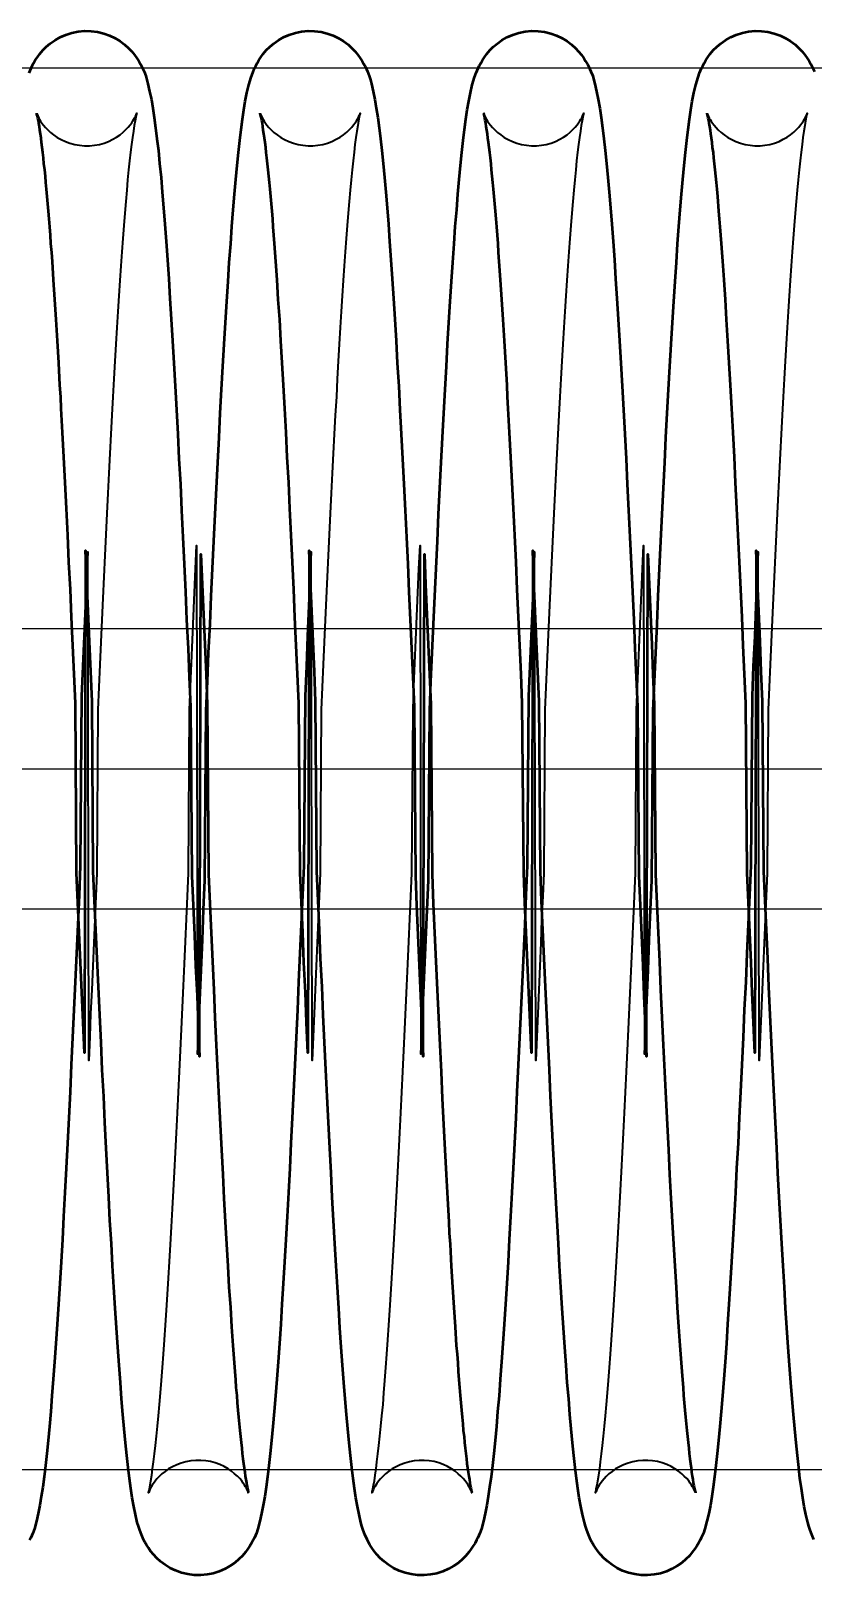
# Model space of a CAD drawing. Header units: millimetres. Extents: x 0 to 190005487, y 0 to 455456909.
# Drawn here: x 92463.5 to 92491.4, y 28280.8 to 28335.9 of the extents above; entities that cross this region are included whole.
import ezdxf

# ---------------------------------------------------------------- set-up
doc = ezdxf.new("R2010")
doc.units = ezdxf.units.MM
doc.header["$LTSCALE"] = 400
doc.header["$MEASUREMENT"] = 0
doc.linetypes.add('ACAD_ISO04W100', pattern=[30, 24, -3, 0, -3])
doc.linetypes.add('CEN', pattern=[35, 30, -2, 1, -2])
doc.layers.get('0').update_dxf_attribs({"linetype": 'CONTINUOUS'})
doc.layers.add('cen', color=1, linetype='ACAD_ISO04W100')
doc.layers.add('가려진 것(ISO)', color=7, linetype='CONTINUOUS', lineweight=35)
doc.layers.add('가시적인 것(ISO)', color=7, linetype='CONTINUOUS', lineweight=50)

# ---------------------------------------------------------------- blocks, each defined once
blk = doc.blocks.new('토션스프링 3')
at = {"layer": '가려진 것(ISO)', "flags": 128}
for points in [[(21462145.01, -50952857.63), (21462145.02, -50952857.65), (21462145.04, -50952857.7), (21462145.08, -50952857.81), (21462145.16, -50952857.97), (21462145.22, -50952858.07), (21462145.29, -50952858.19), (21462145.38, -50952858.33), (21462145.5, -50952858.48), (21462145.63, -50952858.65), (21462145.8, -50952858.82), (21462146, -50952859), (21462146.22, -50952859.18), (21462146.48, -50952859.35), (21462146.76, -50952859.51), (21462147.06, -50952859.65), (21462147.38, -50952859.77), (21462147.72, -50952859.86), (21462148.07, -50952859.92), (21462148.42, -50952859.95), (21462148.78, -50952859.95), (21462149.13, -50952859.92), (21462149.48, -50952859.85), (21462149.82, -50952859.76), (21462150.13, -50952859.64), (21462150.44, -50952859.49), (21462150.71, -50952859.33), (21462150.96, -50952859.16), (21462151.18, -50952858.98), (21462151.38, -50952858.8), (21462151.54, -50952858.62), (21462151.68, -50952858.46), (21462151.79, -50952858.31), (21462151.88, -50952858.17), (21462151.95, -50952858.06), (21462152, -50952857.95), (21462152.05, -50952857.87), (21462152.11, -50952857.74), (21462152.13, -50952857.67), (21462152.15, -50952857.63), (21462152.15, -50952857.63), (21462152.14, -50952857.67), (21462152.12, -50952857.73), (21462152.1, -50952857.81), (21462152.08, -50952857.91), (21462152.03, -50952858.17), (21462151.97, -50952858.51), (21462151.91, -50952858.9), (21462151.84, -50952859.35), (21462151.78, -50952859.86), (21462151.71, -50952860.41), (21462151.64, -50952861.02), (21462151.57, -50952861.68), (21462151.5, -50952862.38), (21462151.43, -50952863.13), (21462151.36, -50952863.92), (21462151.29, -50952864.76), (21462151.22, -50952865.64), (21462151.15, -50952866.56), (21462151.08, -50952867.52), (21462151.01, -50952868.53), (21462150.94, -50952869.57), (21462150.87, -50952870.65), (21462150.79, -50952871.77), (21462150.72, -50952872.92), (21462150.65, -50952874.11), (21462150.58, -50952875.33), (21462150.51, -50952876.58), (21462150.44, -50952877.86), (21462150.37, -50952879.18), (21462150.3, -50952880.53), (21462150.22, -50952881.9), (21462150.15, -50952883.31), (21462150.08, -50952884.74), (21462150.01, -50952886.2), (21462149.94, -50952887.68), (21462149.87, -50952889.18), (21462149.79, -50952890.7), (21462149.72, -50952892.23), (21462149.65, -50952893.79), (21462149.58, -50952895.37), (21462149.51, -50952896.96), (21462149.44, -50952898.58), (21462149.37, -50952900.21), (21462149.29, -50952911.85), (21462149.22, -50952913.5), (21462149.15, -50952915.16), (21462149.08, -50952916.83), (21462149.01, -50952918.5), (21462148.94, -50952920.18), (21462148.86, -50952921.86), (21462148.79, -50952923.54), (21462148.72, -50952925.23), (21462148.65, -50952888.93), (21462148.58, -50952890.62)], [(21462160.96, -50952857.63), (21462160.96, -50952857.65), (21462160.98, -50952857.7), (21462161.03, -50952857.81), (21462161.11, -50952857.97), (21462161.16, -50952858.07), (21462161.24, -50952858.19), (21462161.33, -50952858.33), (21462161.44, -50952858.48), (21462161.58, -50952858.65), (21462161.75, -50952858.82), (21462161.94, -50952859), (21462162.17, -50952859.18), (21462162.42, -50952859.35), (21462162.7, -50952859.51), (21462163.01, -50952859.65), (21462163.33, -50952859.77), (21462163.67, -50952859.86), (21462164.01, -50952859.92), (21462164.37, -50952859.95), (21462164.72, -50952859.95), (21462165.08, -50952859.92), (21462165.43, -50952859.85), (21462165.76, -50952859.76), (21462166.08, -50952859.64), (21462166.38, -50952859.49), (21462166.66, -50952859.33), (21462166.91, -50952859.16), (21462167.13, -50952858.98), (21462167.32, -50952858.8), (21462167.49, -50952858.62), (21462167.62, -50952858.46), (21462167.74, -50952858.31), (21462167.83, -50952858.17), (21462167.9, -50952858.06), (21462167.95, -50952857.95), (21462167.99, -50952857.87), (21462168.05, -50952857.74), (21462168.08, -50952857.67), (21462168.09, -50952857.63), (21462168.09, -50952857.63), (21462168.08, -50952857.67), (21462168.07, -50952857.73), (21462168.05, -50952857.81), (21462168.03, -50952857.91), (21462167.98, -50952858.17), (21462167.92, -50952858.51), (21462167.85, -50952858.9), (21462167.79, -50952859.35), (21462167.72, -50952859.86), (21462167.66, -50952860.41), (21462167.59, -50952861.02), (21462167.52, -50952861.68), (21462167.45, -50952862.38), (21462167.38, -50952863.13), (21462167.31, -50952863.92), (21462167.24, -50952864.76), (21462167.17, -50952865.64), (21462167.1, -50952866.56), (21462167.03, -50952867.52), (21462166.96, -50952868.53), (21462166.88, -50952869.57), (21462166.81, -50952870.65), (21462166.74, -50952871.77), (21462166.67, -50952872.92), (21462166.6, -50952874.11), (21462166.53, -50952875.33), (21462166.46, -50952876.58), (21462166.39, -50952877.86), (21462166.31, -50952879.18), (21462166.24, -50952880.53), (21462166.17, -50952881.9), (21462166.1, -50952883.31), (21462166.03, -50952884.74), (21462165.96, -50952886.2), (21462165.88, -50952887.68), (21462165.81, -50952889.18), (21462165.74, -50952890.7), (21462165.67, -50952892.23), (21462165.6, -50952893.79), (21462165.53, -50952895.37), (21462165.46, -50952896.96), (21462165.38, -50952898.58), (21462165.31, -50952900.21), (21462165.24, -50952911.85), (21462165.17, -50952913.5), (21462165.1, -50952915.16), (21462165.03, -50952916.83), (21462164.95, -50952918.5), (21462164.88, -50952920.18), (21462164.81, -50952921.86), (21462164.74, -50952923.54), (21462164.67, -50952925.23), (21462164.6, -50952888.93), (21462164.53, -50952890.62)], [(21462176.9, -50952857.63), (21462176.91, -50952857.65), (21462176.93, -50952857.7), (21462176.97, -50952857.81), (21462177.05, -50952857.97), (21462177.11, -50952858.07), (21462177.18, -50952858.19), (21462177.28, -50952858.33), (21462177.39, -50952858.48), (21462177.53, -50952858.65), (21462177.7, -50952858.82), (21462177.89, -50952859), (21462178.12, -50952859.18), (21462178.37, -50952859.35), (21462178.65, -50952859.51), (21462178.95, -50952859.65), (21462179.27, -50952859.77), (21462179.61, -50952859.86), (21462179.96, -50952859.92), (21462180.31, -50952859.95), (21462180.67, -50952859.95), (21462181.03, -50952859.92), (21462181.37, -50952859.85), (21462181.71, -50952859.76), (21462182.03, -50952859.64), (21462182.33, -50952859.49), (21462182.61, -50952859.33), (21462182.86, -50952859.16), (21462183.08, -50952858.98), (21462183.27, -50952858.8), (21462183.43, -50952858.62), (21462183.57, -50952858.46), (21462183.68, -50952858.31), (21462183.77, -50952858.17), (21462183.84, -50952858.06), (21462183.9, -50952857.95), (21462183.94, -50952857.87), (21462184, -50952857.74), (21462184.03, -50952857.67), (21462184.04, -50952857.63), (21462184.04, -50952857.63), (21462184.03, -50952857.67), (21462184.02, -50952857.73), (21462184, -50952857.81), (21462183.97, -50952857.91), (21462183.92, -50952858.17), (21462183.86, -50952858.51), (21462183.8, -50952858.9), (21462183.74, -50952859.35), (21462183.67, -50952859.86), (21462183.6, -50952860.41), (21462183.53, -50952861.02), (21462183.47, -50952861.68), (21462183.4, -50952862.38), (21462183.33, -50952863.13), (21462183.26, -50952863.92), (21462183.19, -50952864.76), (21462183.11, -50952865.64), (21462183.04, -50952866.56), (21462182.97, -50952867.52), (21462182.9, -50952868.53), (21462182.83, -50952869.57), (21462182.76, -50952870.65), (21462182.69, -50952871.77), (21462182.62, -50952872.92), (21462182.55, -50952874.11), (21462182.47, -50952875.33), (21462182.4, -50952876.58), (21462182.33, -50952877.86), (21462182.26, -50952879.18), (21462182.19, -50952880.53), (21462182.12, -50952881.9), (21462182.05, -50952883.31), (21462181.97, -50952884.74), (21462181.9, -50952886.2), (21462181.83, -50952887.68), (21462181.76, -50952889.18), (21462181.69, -50952890.7), (21462181.62, -50952892.23), (21462181.55, -50952893.79), (21462181.47, -50952895.37), (21462181.4, -50952896.96), (21462181.33, -50952898.58), (21462181.26, -50952900.21), (21462181.19, -50952911.85), (21462181.12, -50952913.5), (21462181.04, -50952915.16), (21462180.97, -50952916.83), (21462180.9, -50952918.5), (21462180.83, -50952920.18), (21462180.76, -50952921.86), (21462180.69, -50952923.54), (21462180.62, -50952925.23), (21462180.54, -50952888.93), (21462180.47, -50952890.62)], [(21462192.85, -50952857.63), (21462192.86, -50952857.65), (21462192.88, -50952857.7), (21462192.92, -50952857.81), (21462193, -50952857.97), (21462193.06, -50952858.07), (21462193.13, -50952858.19), (21462193.22, -50952858.33), (21462193.34, -50952858.48), (21462193.48, -50952858.65), (21462193.64, -50952858.82), (21462193.84, -50952859), (21462194.06, -50952859.18), (21462194.32, -50952859.35), (21462194.6, -50952859.51), (21462194.9, -50952859.65), (21462195.22, -50952859.77), (21462195.56, -50952859.86), (21462195.91, -50952859.92), (21462196.26, -50952859.95), (21462196.62, -50952859.95), (21462196.97, -50952859.92), (21462197.32, -50952859.85), (21462197.66, -50952859.76), (21462197.98, -50952859.64), (21462198.28, -50952859.49), (21462198.55, -50952859.33), (21462198.8, -50952859.16), (21462199.03, -50952858.98), (21462199.22, -50952858.8), (21462199.38, -50952858.62), (21462199.52, -50952858.46), (21462199.63, -50952858.31), (21462199.72, -50952858.17), (21462199.79, -50952858.06), (21462199.85, -50952857.95), (21462199.89, -50952857.87), (21462199.95, -50952857.74), (21462199.98, -50952857.67), (21462199.99, -50952857.63), (21462199.99, -50952857.63), (21462199.98, -50952857.67), (21462199.96, -50952857.73), (21462199.94, -50952857.81), (21462199.92, -50952857.91), (21462199.87, -50952858.17), (21462199.81, -50952858.51), (21462199.75, -50952858.9), (21462199.68, -50952859.35), (21462199.62, -50952859.86), (21462199.55, -50952860.41), (21462199.48, -50952861.02), (21462199.41, -50952861.68), (21462199.34, -50952862.38), (21462199.27, -50952863.13), (21462199.2, -50952863.92), (21462199.13, -50952864.76), (21462199.06, -50952865.64), (21462198.99, -50952866.56), (21462198.92, -50952867.52), (21462198.85, -50952868.53), (21462198.78, -50952869.57), (21462198.71, -50952870.65), (21462198.64, -50952871.77), (21462198.56, -50952872.92), (21462198.49, -50952874.11), (21462198.42, -50952875.33), (21462198.35, -50952876.58), (21462198.28, -50952877.86), (21462198.21, -50952879.18), (21462198.14, -50952880.53), (21462198.06, -50952881.9), (21462197.99, -50952883.31), (21462197.92, -50952884.74), (21462197.85, -50952886.2), (21462197.78, -50952887.68), (21462197.71, -50952889.18), (21462197.63, -50952890.7), (21462197.56, -50952892.23), (21462197.49, -50952893.79), (21462197.42, -50952895.37), (21462197.35, -50952896.96), (21462197.28, -50952898.58), (21462197.21, -50952900.21), (21462197.13, -50952911.85), (21462197.06, -50952913.5), (21462196.99, -50952915.16), (21462196.92, -50952916.83), (21462196.85, -50952918.5), (21462196.78, -50952920.18), (21462196.71, -50952921.86), (21462196.63, -50952923.54), (21462196.56, -50952925.23), (21462196.49, -50952888.93), (21462196.42, -50952890.62)], [(21462160.12, -50952956.08), (21462160.11, -50952956.06), (21462160.09, -50952956.01), (21462160.05, -50952955.9), (21462159.97, -50952955.74), (21462159.91, -50952955.64), (21462159.84, -50952955.52), (21462159.75, -50952955.38), (21462159.64, -50952955.23), (21462159.5, -50952955.06), (21462159.33, -50952954.89), (21462159.13, -50952954.71), (21462158.91, -50952954.53), (21462158.66, -50952954.36), (21462158.38, -50952954.2), (21462158.07, -50952954.06), (21462157.75, -50952953.94), (21462157.42, -50952953.85), (21462157.07, -50952953.79), (21462156.71, -50952953.76), (21462156.36, -50952953.76), (21462156, -50952953.79), (21462155.65, -50952953.86), (21462155.32, -50952953.95), (21462155, -50952954.07), (21462154.7, -50952954.21), (21462154.42, -50952954.37), (21462154.17, -50952954.55), (21462153.95, -50952954.73), (21462153.76, -50952954.91), (21462153.59, -50952955.08), (21462153.46, -50952955.25), (21462153.34, -50952955.4), (21462153.25, -50952955.53), (21462153.18, -50952955.65), (21462153.13, -50952955.75), (21462153.08, -50952955.84), (21462153.03, -50952955.97), (21462153, -50952956.04), (21462152.98, -50952956.08), (21462152.98, -50952956.08), (21462152.99, -50952956.04), (21462153.01, -50952955.99), (21462153.03, -50952955.9), (21462153.05, -50952955.8), (21462153.1, -50952955.54), (21462153.16, -50952955.21), (21462153.22, -50952954.82), (21462153.28, -50952954.37), (21462153.35, -50952953.86), (21462153.42, -50952953.3), (21462153.48, -50952952.69), (21462153.56, -50952952.03), (21462153.63, -50952951.32), (21462153.7, -50952950.57), (21462153.77, -50952949.77), (21462153.84, -50952948.93), (21462153.91, -50952948.05), (21462153.98, -50952947.13), (21462154.05, -50952946.17), (21462154.12, -50952945.16), (21462154.19, -50952944.12), (21462154.27, -50952943.03), (21462154.34, -50952941.92), (21462154.41, -50952940.76), (21462154.48, -50952939.57), (21462154.55, -50952938.35), (21462154.62, -50952937.1), (21462154.69, -50952935.82), (21462154.76, -50952934.51), (21462154.84, -50952933.16), (21462154.91, -50952931.78), (21462154.98, -50952930.38), (21462155.05, -50952928.95), (21462155.12, -50952927.49), (21462155.19, -50952926.01), (21462155.27, -50952924.51), (21462155.34, -50952922.99), (21462155.41, -50952921.45), (21462155.48, -50952919.89), (21462155.55, -50952918.32), (21462155.62, -50952916.73), (21462155.69, -50952915.12), (21462155.77, -50952913.49), (21462155.84, -50952911.85), (21462155.91, -50952900.2), (21462155.98, -50952898.54), (21462156.05, -50952896.87), (21462156.12, -50952895.2), (21462156.2, -50952893.52), (21462156.27, -50952891.84), (21462156.34, -50952890.15), (21462156.41, -50952888.47), (21462156.48, -50952924.78), (21462156.55, -50952923.09)], [(21462176.07, -50952956.08), (21462176.06, -50952956.06), (21462176.04, -50952956.01), (21462176, -50952955.9), (21462175.92, -50952955.74), (21462175.86, -50952955.64), (21462175.79, -50952955.52), (21462175.7, -50952955.38), (21462175.58, -50952955.23), (21462175.44, -50952955.06), (21462175.28, -50952954.89), (21462175.08, -50952954.71), (21462174.86, -50952954.53), (21462174.6, -50952954.36), (21462174.32, -50952954.2), (21462174.02, -50952954.06), (21462173.7, -50952953.94), (21462173.36, -50952953.85), (21462173.01, -50952953.79), (21462172.66, -50952953.76), (21462172.3, -50952953.76), (21462171.95, -50952953.79), (21462171.6, -50952953.86), (21462171.27, -50952953.95), (21462170.95, -50952954.07), (21462170.65, -50952954.21), (21462170.37, -50952954.37), (21462170.12, -50952954.55), (21462169.9, -50952954.73), (21462169.7, -50952954.91), (21462169.54, -50952955.08), (21462169.4, -50952955.25), (21462169.29, -50952955.4), (21462169.2, -50952955.53), (21462169.13, -50952955.65), (21462169.07, -50952955.75), (21462169.03, -50952955.84), (21462168.97, -50952955.97), (21462168.94, -50952956.04), (21462168.93, -50952956.08), (21462168.93, -50952956.08), (21462168.94, -50952956.04), (21462168.95, -50952955.99), (21462168.97, -50952955.9), (21462169, -50952955.8), (21462169.05, -50952955.54), (21462169.11, -50952955.21), (21462169.17, -50952954.82), (21462169.23, -50952954.37), (21462169.29, -50952953.86), (21462169.36, -50952953.3), (21462169.43, -50952952.69), (21462169.5, -50952952.03), (21462169.57, -50952951.32), (21462169.64, -50952950.57), (21462169.72, -50952949.77), (21462169.79, -50952948.93), (21462169.86, -50952948.05), (21462169.93, -50952947.13), (21462170, -50952946.17), (21462170.07, -50952945.16), (21462170.14, -50952944.12), (21462170.21, -50952943.03), (21462170.28, -50952941.92), (21462170.36, -50952940.76), (21462170.43, -50952939.57), (21462170.5, -50952938.35), (21462170.57, -50952937.1), (21462170.64, -50952935.82), (21462170.71, -50952934.51), (21462170.78, -50952933.16), (21462170.85, -50952931.78), (21462170.93, -50952930.38), (21462171, -50952928.95), (21462171.07, -50952927.49), (21462171.14, -50952926.01), (21462171.21, -50952924.51), (21462171.28, -50952922.99), (21462171.36, -50952921.45), (21462171.43, -50952919.89), (21462171.5, -50952918.32), (21462171.57, -50952916.73), (21462171.64, -50952915.12), (21462171.71, -50952913.49), (21462171.78, -50952911.85), (21462171.86, -50952900.2), (21462171.93, -50952898.54), (21462172, -50952896.87), (21462172.07, -50952895.2), (21462172.14, -50952893.52), (21462172.21, -50952891.84), (21462172.28, -50952890.15), (21462172.36, -50952888.47), (21462172.43, -50952924.78), (21462172.5, -50952923.09)], [(21462192.01, -50952956.08), (21462192.01, -50952956.06), (21462191.99, -50952956.01), (21462191.94, -50952955.9), (21462191.87, -50952955.74), (21462191.81, -50952955.64), (21462191.74, -50952955.52), (21462191.64, -50952955.38), (21462191.53, -50952955.23), (21462191.39, -50952955.06), (21462191.22, -50952954.89), (21462191.03, -50952954.71), (21462190.8, -50952954.53), (21462190.55, -50952954.36), (21462190.27, -50952954.2), (21462189.97, -50952954.06), (21462189.65, -50952953.94), (21462189.31, -50952953.85), (21462188.96, -50952953.79), (21462188.61, -50952953.76), (21462188.25, -50952953.76), (21462187.9, -50952953.79), (21462187.55, -50952953.86), (21462187.21, -50952953.95), (21462186.89, -50952954.07), (21462186.59, -50952954.21), (21462186.32, -50952954.37), (21462186.07, -50952954.55), (21462185.84, -50952954.73), (21462185.65, -50952954.91), (21462185.49, -50952955.08), (21462185.35, -50952955.25), (21462185.24, -50952955.4), (21462185.15, -50952955.53), (21462185.08, -50952955.65), (21462185.02, -50952955.75), (21462184.98, -50952955.84), (21462184.92, -50952955.97), (21462184.89, -50952956.04), (21462184.88, -50952956.08), (21462184.88, -50952956.08), (21462184.89, -50952956.04), (21462184.9, -50952955.99), (21462184.92, -50952955.9), (21462184.94, -50952955.8), (21462185, -50952955.54), (21462185.05, -50952955.21), (21462185.11, -50952954.82), (21462185.18, -50952954.37), (21462185.24, -50952953.86), (21462185.31, -50952953.3), (21462185.38, -50952952.69), (21462185.45, -50952952.03), (21462185.52, -50952951.32), (21462185.59, -50952950.57), (21462185.66, -50952949.77), (21462185.73, -50952948.93), (21462185.8, -50952948.05), (21462185.88, -50952947.13), (21462185.95, -50952946.17), (21462186.02, -50952945.16), (21462186.09, -50952944.12), (21462186.16, -50952943.04), (21462186.23, -50952941.92), (21462186.3, -50952940.76), (21462186.37, -50952939.57), (21462186.45, -50952938.35), (21462186.52, -50952937.1), (21462186.59, -50952935.82), (21462186.66, -50952934.51), (21462186.73, -50952933.16), (21462186.8, -50952931.78), (21462186.87, -50952930.38), (21462186.94, -50952928.95), (21462187.02, -50952927.49), (21462187.09, -50952926.01), (21462187.16, -50952924.51), (21462187.23, -50952922.99), (21462187.3, -50952921.45), (21462187.37, -50952919.89), (21462187.44, -50952918.32), (21462187.52, -50952916.73), (21462187.59, -50952915.12), (21462187.66, -50952913.49), (21462187.73, -50952911.85), (21462187.8, -50952900.2), (21462187.87, -50952898.54), (21462187.95, -50952896.87), (21462188.02, -50952895.2), (21462188.09, -50952893.52), (21462188.16, -50952891.83), (21462188.23, -50952890.15), (21462188.3, -50952888.47), (21462188.37, -50952924.78), (21462188.45, -50952923.09)]]:
    blk.add_lwpolyline(points, dxfattribs=at)
at = {"layer": '가시적인 것(ISO)', "flags": 128}
for points in [[(21462144.47, -50952854.75), (21462144.61, -50952854.42), (21462144.69, -50952854.25), (21462144.79, -50952854.05), (21462144.91, -50952853.85), (21462145.06, -50952853.63), (21462145.23, -50952853.39), (21462145.44, -50952853.14), (21462145.69, -50952852.89), (21462145.98, -50952852.65), (21462146.32, -50952852.41), (21462146.68, -50952852.2), (21462147.09, -50952852.03), (21462147.52, -50952851.89), (21462147.97, -50952851.8), (21462148.43, -50952851.76), (21462148.89, -50952851.77), (21462149.35, -50952851.83), (21462149.79, -50952851.93), (21462150.21, -50952852.09), (21462150.61, -50952852.28), (21462150.96, -50952852.49), (21462151.28, -50952852.73), (21462151.56, -50952852.98), (21462151.79, -50952853.23), (21462151.99, -50952853.47), (21462152.15, -50952853.7), (21462152.29, -50952853.92), (21462152.41, -50952854.12), (21462152.51, -50952854.31), (21462152.67, -50952854.66), (21462152.79, -50952854.97), (21462152.87, -50952855.25), (21462152.94, -50952855.53), (21462153.07, -50952856.08), (21462153.19, -50952856.66), (21462153.3, -50952857.28), (21462153.4, -50952857.94), (21462153.49, -50952858.66), (21462153.59, -50952859.45), (21462153.69, -50952860.3), (21462153.78, -50952861.22), (21462153.88, -50952862.21), (21462153.97, -50952863.26), (21462154.06, -50952864.37), (21462154.15, -50952865.55), (21462154.25, -50952866.79), (21462154.34, -50952868.08), (21462154.43, -50952869.44), (21462154.52, -50952870.86), (21462154.61, -50952872.33), (21462154.71, -50952873.87), (21462154.8, -50952875.46), (21462154.89, -50952877.1), (21462154.98, -50952878.79), (21462155.07, -50952880.52), (21462155.16, -50952882.3), (21462155.26, -50952884.11), (21462155.35, -50952885.97), (21462155.44, -50952887.87), (21462155.53, -50952889.81), (21462155.62, -50952891.79), (21462155.71, -50952893.79), (21462155.81, -50952895.83), (21462155.9, -50952897.88), (21462155.99, -50952899.96), (21462156.08, -50952912.05), (21462156.17, -50952914.16), (21462156.26, -50952916.29), (21462156.35, -50952918.44), (21462156.45, -50952920.6), (21462156.54, -50952922.76), (21462156.63, -50952924.93), (21462156.72, -50952889.1), (21462156.81, -50952891.26), (21462156.9, -50952893.41), (21462157, -50952895.55), (21462157.09, -50952897.69), (21462157.18, -50952899.82), (21462157.27, -50952911.94), (21462157.36, -50952914.04), (21462157.45, -50952916.11), (21462157.55, -50952918.16), (21462157.64, -50952920.18), (21462157.73, -50952922.16), (21462157.82, -50952924.12), (21462157.91, -50952926.04), (21462158, -50952927.93), (21462158.09, -50952929.78), (21462158.19, -50952931.59), (21462158.28, -50952933.35), (21462158.37, -50952935.07), (21462158.46, -50952936.73), (21462158.51, -50952937.54), (21462158.55, -50952938.34), (21462158.64, -50952939.89), (21462158.73, -50952941.39), (21462158.83, -50952942.84), (21462158.92, -50952944.23), (21462159.01, -50952945.55), (21462159.05, -50952946.19), (21462159.1, -50952946.81), (21462159.14, -50952947.42), (21462159.19, -50952948), (21462159.23, -50952948.57), (21462159.28, -50952949.12), (21462159.32, -50952949.66), (21462159.37, -50952950.17), (21462159.41, -50952950.67), (21462159.46, -50952951.15), (21462159.5, -50952951.62), (21462159.55, -50952952.06), (21462159.59, -50952952.49), (21462159.64, -50952952.89), (21462159.68, -50952953.27), (21462159.72, -50952953.64), (21462159.77, -50952953.98), (21462159.81, -50952954.3), (21462159.85, -50952954.6), (21462159.89, -50952954.88), (21462159.93, -50952955.13), (21462159.97, -50952955.36), (21462160.01, -50952955.56), (21462160.04, -50952955.73), (21462160.07, -50952955.88), (21462160.1, -50952955.98), (21462160.11, -50952956.05), (21462160.12, -50952956.08)], [(21462156.55, -50952923.09), (21462156.64, -50952920.93), (21462156.74, -50952918.77), (21462156.83, -50952916.62), (21462156.92, -50952914.48), (21462157.01, -50952912.36), (21462157.1, -50952900.26), (21462157.19, -50952898.19), (21462157.28, -50952896.13), (21462157.38, -50952894.1), (21462157.47, -50952892.09), (21462157.56, -50952890.11), (21462157.65, -50952888.16), (21462157.74, -50952886.25), (21462157.84, -50952884.38), (21462157.93, -50952882.56), (21462158.02, -50952880.78), (21462158.11, -50952879.04), (21462158.2, -50952877.35), (21462158.29, -50952875.7), (21462158.39, -50952874.1), (21462158.48, -50952872.56), (21462158.57, -50952871.07), (21462158.66, -50952869.64), (21462158.75, -50952868.27), (21462158.85, -50952866.96), (21462158.94, -50952865.72), (21462159.03, -50952864.53), (21462159.12, -50952863.41), (21462159.22, -50952862.36), (21462159.31, -50952861.37), (21462159.4, -50952860.44), (21462159.5, -50952859.58), (21462159.59, -50952858.79), (21462159.69, -50952858.06), (21462159.79, -50952857.39), (21462159.89, -50952856.76), (21462160.01, -50952856.17), (21462160.14, -50952855.61), (21462160.31, -50952855.06), (21462160.42, -50952854.75), (21462160.55, -50952854.42), (21462160.64, -50952854.24), (21462160.74, -50952854.05), (21462160.86, -50952853.85), (21462161, -50952853.62), (21462161.18, -50952853.39), (21462161.39, -50952853.14), (21462161.64, -50952852.89), (21462161.93, -50952852.65), (21462162.26, -50952852.41), (21462162.63, -50952852.2), (21462163.03, -50952852.03), (21462163.47, -50952851.89), (21462163.91, -50952851.8), (21462164.37, -50952851.76), (21462164.84, -50952851.77), (21462165.3, -50952851.83), (21462165.74, -50952851.93), (21462166.16, -50952852.09), (21462166.55, -50952852.28), (21462166.91, -50952852.49), (21462167.23, -50952852.73), (21462167.5, -50952852.98), (21462167.74, -50952853.23), (21462167.93, -50952853.47), (21462168.1, -50952853.7), (21462168.24, -50952853.92), (21462168.35, -50952854.12), (21462168.46, -50952854.31), (21462168.62, -50952854.66), (21462168.73, -50952854.97), (21462168.82, -50952855.25), (21462168.89, -50952855.53), (21462169.02, -50952856.08), (21462169.14, -50952856.66), (21462169.24, -50952857.28), (21462169.34, -50952857.94), (21462169.44, -50952858.66), (21462169.54, -50952859.45), (21462169.63, -50952860.3), (21462169.73, -50952861.22), (21462169.82, -50952862.21), (21462169.92, -50952863.26), (21462170.01, -50952864.37), (21462170.1, -50952865.55), (21462170.19, -50952866.79), (21462170.28, -50952868.08), (21462170.38, -50952869.44), (21462170.47, -50952870.86), (21462170.56, -50952872.33), (21462170.65, -50952873.87), (21462170.74, -50952875.46), (21462170.84, -50952877.1), (21462170.93, -50952878.79), (21462171.02, -50952880.52), (21462171.11, -50952882.3), (21462171.2, -50952884.11), (21462171.29, -50952885.97), (21462171.39, -50952887.87), (21462171.48, -50952889.81), (21462171.57, -50952891.79), (21462171.66, -50952893.79), (21462171.75, -50952895.83), (21462171.84, -50952897.88), (21462171.94, -50952899.96), (21462172.03, -50952912.05), (21462172.12, -50952914.16), (21462172.21, -50952916.29), (21462172.3, -50952918.44), (21462172.39, -50952920.6), (21462172.48, -50952922.76), (21462172.58, -50952924.93), (21462172.67, -50952889.1), (21462172.76, -50952891.26), (21462172.85, -50952893.41), (21462172.94, -50952895.55), (21462173.03, -50952897.69), (21462173.13, -50952899.82), (21462173.22, -50952911.94), (21462173.31, -50952914.04), (21462173.4, -50952916.11), (21462173.49, -50952918.16), (21462173.58, -50952920.18), (21462173.68, -50952922.16), (21462173.77, -50952924.12), (21462173.86, -50952926.04), (21462173.95, -50952927.93), (21462174.04, -50952929.78), (21462174.13, -50952931.59), (21462174.22, -50952933.35), (21462174.32, -50952935.07), (21462174.41, -50952936.73), (21462174.45, -50952937.54), (21462174.5, -50952938.34), (21462174.59, -50952939.89), (21462174.68, -50952941.39), (21462174.77, -50952942.84), (21462174.86, -50952944.23), (21462174.95, -50952945.55), (21462175, -50952946.19), (21462175.05, -50952946.81), (21462175.09, -50952947.42), (21462175.14, -50952948), (21462175.18, -50952948.57), (21462175.23, -50952949.12), (21462175.27, -50952949.66), (21462175.32, -50952950.17), (21462175.36, -50952950.67), (21462175.41, -50952951.15), (21462175.45, -50952951.62), (21462175.5, -50952952.06), (21462175.54, -50952952.49), (21462175.58, -50952952.89), (21462175.63, -50952953.27), (21462175.67, -50952953.64), (21462175.71, -50952953.98), (21462175.76, -50952954.3), (21462175.8, -50952954.6), (21462175.84, -50952954.88), (21462175.88, -50952955.13), (21462175.92, -50952955.36), (21462175.95, -50952955.56), (21462175.99, -50952955.73), (21462176.02, -50952955.88), (21462176.04, -50952955.98), (21462176.06, -50952956.05), (21462176.07, -50952956.08)], [(21462172.5, -50952923.09), (21462172.59, -50952920.93), (21462172.68, -50952918.77), (21462172.77, -50952916.62), (21462172.87, -50952914.48), (21462172.96, -50952912.36), (21462173.05, -50952900.26), (21462173.14, -50952898.19), (21462173.23, -50952896.13), (21462173.32, -50952894.1), (21462173.41, -50952892.09), (21462173.51, -50952890.11), (21462173.6, -50952888.16), (21462173.69, -50952886.25), (21462173.78, -50952884.38), (21462173.87, -50952882.55), (21462173.96, -50952880.77), (21462174.06, -50952879.04), (21462174.15, -50952877.35), (21462174.24, -50952875.7), (21462174.33, -50952874.1), (21462174.42, -50952872.56), (21462174.52, -50952871.07), (21462174.61, -50952869.64), (21462174.7, -50952868.27), (21462174.79, -50952866.96), (21462174.88, -50952865.72), (21462174.98, -50952864.53), (21462175.07, -50952863.41), (21462175.16, -50952862.36), (21462175.26, -50952861.37), (21462175.35, -50952860.44), (21462175.44, -50952859.58), (21462175.54, -50952858.79), (21462175.63, -50952858.06), (21462175.73, -50952857.39), (21462175.84, -50952856.76), (21462175.96, -50952856.17), (21462176.09, -50952855.61), (21462176.25, -50952855.06), (21462176.36, -50952854.75), (21462176.5, -50952854.42), (21462176.58, -50952854.24), (21462176.69, -50952854.05), (21462176.81, -50952853.85), (21462176.95, -50952853.62), (21462177.13, -50952853.39), (21462177.34, -50952853.14), (21462177.59, -50952852.89), (21462177.88, -50952852.65), (21462178.21, -50952852.41), (21462178.58, -50952852.2), (21462178.98, -50952852.03), (21462179.41, -50952851.89), (21462179.86, -50952851.8), (21462180.32, -50952851.76), (21462180.78, -50952851.77), (21462181.24, -50952851.83), (21462181.69, -50952851.93), (21462182.11, -50952852.09), (21462182.5, -50952852.28), (21462182.86, -50952852.49), (21462183.17, -50952852.73), (21462183.45, -50952852.98), (21462183.68, -50952853.23), (21462183.88, -50952853.47), (21462184.05, -50952853.7), (21462184.18, -50952853.92), (21462184.3, -50952854.12), (21462184.4, -50952854.31), (21462184.56, -50952854.66), (21462184.68, -50952854.97), (21462184.77, -50952855.26), (21462184.84, -50952855.53), (21462184.96, -50952856.08), (21462185.08, -50952856.66), (21462185.19, -50952857.28), (21462185.29, -50952857.94), (21462185.39, -50952858.66), (21462185.48, -50952859.45), (21462185.58, -50952860.3), (21462185.67, -50952861.22), (21462185.77, -50952862.21), (21462185.86, -50952863.26), (21462185.95, -50952864.37), (21462186.05, -50952865.55), (21462186.14, -50952866.79), (21462186.23, -50952868.08), (21462186.32, -50952869.44), (21462186.41, -50952870.86), (21462186.51, -50952872.33), (21462186.6, -50952873.87), (21462186.69, -50952875.46), (21462186.78, -50952877.1), (21462186.87, -50952878.79), (21462186.97, -50952880.52), (21462187.06, -50952882.3), (21462187.15, -50952884.11), (21462187.24, -50952885.97), (21462187.33, -50952887.87), (21462187.42, -50952889.81), (21462187.52, -50952891.79), (21462187.61, -50952893.79), (21462187.7, -50952895.83), (21462187.79, -50952897.88), (21462187.88, -50952899.96), (21462187.97, -50952912.05), (21462188.06, -50952914.16), (21462188.16, -50952916.29), (21462188.25, -50952918.44), (21462188.34, -50952920.6), (21462188.43, -50952922.76), (21462188.52, -50952924.93), (21462188.62, -50952889.1), (21462188.71, -50952891.26), (21462188.8, -50952893.41), (21462188.89, -50952895.55), (21462188.98, -50952897.69), (21462189.07, -50952899.82), (21462189.16, -50952911.94), (21462189.26, -50952914.04), (21462189.35, -50952916.11), (21462189.44, -50952918.16), (21462189.53, -50952920.18), (21462189.62, -50952922.16), (21462189.71, -50952924.12), (21462189.8, -50952926.04), (21462189.9, -50952927.93), (21462189.99, -50952929.78), (21462190.08, -50952931.59), (21462190.17, -50952933.35), (21462190.26, -50952935.07), (21462190.35, -50952936.73), (21462190.4, -50952937.54), (21462190.45, -50952938.34), (21462190.54, -50952939.89), (21462190.63, -50952941.39), (21462190.72, -50952942.84), (21462190.81, -50952944.23), (21462190.9, -50952945.55), (21462190.95, -50952946.19), (21462190.99, -50952946.81), (21462191.04, -50952947.42), (21462191.08, -50952948), (21462191.13, -50952948.57), (21462191.17, -50952949.12), (21462191.22, -50952949.66), (21462191.26, -50952950.17), (21462191.31, -50952950.67), (21462191.35, -50952951.15), (21462191.4, -50952951.62), (21462191.44, -50952952.06), (21462191.49, -50952952.49), (21462191.53, -50952952.89), (21462191.57, -50952953.27), (21462191.62, -50952953.64), (21462191.66, -50952953.98), (21462191.7, -50952954.3), (21462191.74, -50952954.6), (21462191.79, -50952954.88), (21462191.83, -50952955.13), (21462191.86, -50952955.36), (21462191.9, -50952955.56), (21462191.93, -50952955.73), (21462191.96, -50952955.88), (21462191.99, -50952955.98), (21462192.01, -50952956.05), (21462192.01, -50952956.08)], [(21462188.45, -50952923.09), (21462188.54, -50952920.93), (21462188.63, -50952918.77), (21462188.72, -50952916.62), (21462188.81, -50952914.48), (21462188.9, -50952912.36), (21462189, -50952900.26), (21462189.09, -50952898.19), (21462189.18, -50952896.13), (21462189.27, -50952894.1), (21462189.36, -50952892.09), (21462189.45, -50952890.11), (21462189.55, -50952888.16), (21462189.64, -50952886.25), (21462189.73, -50952884.38), (21462189.82, -50952882.55), (21462189.91, -50952880.77), (21462190, -50952879.04), (21462190.09, -50952877.35), (21462190.19, -50952875.7), (21462190.28, -50952874.1), (21462190.37, -50952872.56), (21462190.46, -50952871.07), (21462190.56, -50952869.64), (21462190.65, -50952868.27), (21462190.74, -50952866.96), (21462190.83, -50952865.71), (21462190.92, -50952864.53), (21462191.02, -50952863.41), (21462191.11, -50952862.36), (21462191.2, -50952861.37), (21462191.3, -50952860.44), (21462191.39, -50952859.58), (21462191.49, -50952858.79), (21462191.58, -50952858.06), (21462191.68, -50952857.38), (21462191.79, -50952856.76), (21462191.91, -50952856.17), (21462192.04, -50952855.61), (21462192.2, -50952855.06), (21462192.31, -50952854.75), (21462192.45, -50952854.42), (21462192.53, -50952854.24), (21462192.63, -50952854.05), (21462192.75, -50952853.85), (21462192.9, -50952853.62), (21462193.07, -50952853.39), (21462193.28, -50952853.14), (21462193.53, -50952852.89), (21462193.82, -50952852.65), (21462194.16, -50952852.41), (21462194.53, -50952852.2), (21462194.93, -50952852.03), (21462195.36, -50952851.89), (21462195.81, -50952851.8), (21462196.27, -50952851.76), (21462196.73, -50952851.77), (21462197.19, -50952851.83), (21462197.63, -50952851.93), (21462198.05, -50952852.09), (21462198.45, -50952852.28), (21462198.8, -50952852.49), (21462199.12, -50952852.73), (21462199.4, -50952852.98), (21462199.63, -50952853.23), (21462199.83, -50952853.47), (21462199.99, -50952853.7), (21462200.13, -50952853.92), (21462200.25, -50952854.12), (21462200.35, -50952854.31), (21462200.51, -50952854.66)], [(21462148.58, -50952890.62), (21462148.49, -50952892.78), (21462148.4, -50952894.94), (21462148.3, -50952897.09), (21462148.21, -50952899.22), (21462148.12, -50952911.34), (21462148.03, -50952913.43), (21462147.94, -50952915.51), (21462147.85, -50952917.57), (21462147.75, -50952919.6), (21462147.66, -50952921.61), (21462147.57, -50952923.59), (21462147.48, -50952925.54), (21462147.39, -50952927.45), (21462147.3, -50952929.31), (21462147.2, -50952931.13), (21462147.11, -50952932.91), (21462147.02, -50952934.65), (21462146.93, -50952936.35), (21462146.84, -50952938), (21462146.75, -50952939.59), (21462146.65, -50952941.14), (21462146.56, -50952942.62), (21462146.47, -50952944.05), (21462146.38, -50952945.42), (21462146.29, -50952946.72), (21462146.19, -50952947.97), (21462146.1, -50952949.15), (21462146.01, -50952950.28), (21462145.92, -50952951.34), (21462145.82, -50952952.33), (21462145.73, -50952953.26), (21462145.63, -50952954.13), (21462145.54, -50952954.93), (21462145.44, -50952955.66), (21462145.34, -50952956.33), (21462145.23, -50952956.95), (21462145.12, -50952957.54), (21462144.99, -50952958.09), (21462144.85, -50952958.65), (21462144.74, -50952958.95), (21462144.6, -50952959.28), (21462144.5, -50952959.46)], [(21462164.53, -50952890.62), (21462164.43, -50952892.78), (21462164.34, -50952894.94), (21462164.25, -50952897.09), (21462164.16, -50952899.22), (21462164.07, -50952911.34), (21462163.98, -50952913.43), (21462163.88, -50952915.51), (21462163.79, -50952917.57), (21462163.7, -50952919.6), (21462163.61, -50952921.61), (21462163.52, -50952923.59), (21462163.43, -50952925.54), (21462163.33, -50952927.45), (21462163.24, -50952929.31), (21462163.15, -50952931.13), (21462163.06, -50952932.91), (21462162.97, -50952934.65), (21462162.88, -50952936.35), (21462162.78, -50952938), (21462162.69, -50952939.59), (21462162.6, -50952941.14), (21462162.51, -50952942.62), (21462162.42, -50952944.05), (21462162.33, -50952945.42), (21462162.23, -50952946.72), (21462162.14, -50952947.97), (21462162.05, -50952949.15), (21462161.96, -50952950.28), (21462161.86, -50952951.34), (21462161.77, -50952952.33), (21462161.68, -50952953.26), (21462161.58, -50952954.13), (21462161.48, -50952954.93), (21462161.39, -50952955.66), (21462161.29, -50952956.33), (21462161.18, -50952956.95), (21462161.06, -50952957.54), (21462160.94, -50952958.09), (21462160.79, -50952958.65), (21462160.69, -50952958.95), (21462160.54, -50952959.28), (21462160.45, -50952959.46), (21462160.34, -50952959.66), (21462160.22, -50952959.86), (21462160.07, -50952960.08), (21462159.9, -50952960.32), (21462159.69, -50952960.57), (21462159.44, -50952960.82), (21462159.15, -50952961.06), (21462158.82, -50952961.29), (21462158.45, -50952961.5), (21462158.04, -50952961.68), (21462157.61, -50952961.82), (21462157.17, -50952961.91), (21462156.71, -50952961.95), (21462156.24, -50952961.94), (21462155.79, -50952961.88), (21462155.34, -50952961.78), (21462154.92, -50952961.62), (21462154.53, -50952961.44), (21462154.17, -50952961.22), (21462153.85, -50952960.98), (21462153.58, -50952960.73), (21462153.34, -50952960.48), (21462153.14, -50952960.24), (21462152.98, -50952960.01), (21462152.84, -50952959.79), (21462152.73, -50952959.59), (21462152.63, -50952959.4), (21462152.48, -50952959.06), (21462152.37, -50952958.75), (21462152.27, -50952958.46), (21462152.19, -50952958.19), (21462152.06, -50952957.63), (21462151.94, -50952957.05), (21462151.83, -50952956.43), (21462151.73, -50952955.77), (21462151.63, -50952955.05), (21462151.54, -50952954.27), (21462151.45, -50952953.42), (21462151.35, -50952952.5), (21462151.26, -50952951.52), (21462151.16, -50952950.48), (21462151.07, -50952949.37), (21462150.98, -50952948.2), (21462150.89, -50952946.97), (21462150.8, -50952945.67), (21462150.7, -50952944.31), (21462150.61, -50952942.89), (21462150.52, -50952941.41), (21462150.43, -50952939.87), (21462150.34, -50952938.29), (21462150.24, -50952936.65), (21462150.15, -50952934.97), (21462150.06, -50952933.24), (21462149.97, -50952931.47), (21462149.88, -50952929.65), (21462149.79, -50952927.79), (21462149.69, -50952925.88), (21462149.6, -50952923.94), (21462149.51, -50952921.97), (21462149.42, -50952919.97), (21462149.33, -50952917.94), (21462149.24, -50952915.89), (21462149.14, -50952913.82), (21462149.05, -50952911.72), (21462148.96, -50952899.61), (21462148.87, -50952897.47), (21462148.78, -50952895.32), (21462148.69, -50952893.17), (21462148.59, -50952891), (21462148.5, -50952888.84), (21462148.41, -50952924.68), (21462148.32, -50952922.52), (21462148.23, -50952920.37), (21462148.14, -50952918.22), (21462148.05, -50952916.08), (21462147.95, -50952913.95), (21462147.86, -50952911.83), (21462147.77, -50952899.73), (21462147.68, -50952897.66), (21462147.59, -50952895.61), (21462147.5, -50952893.6), (21462147.41, -50952891.61), (21462147.31, -50952889.66), (21462147.22, -50952887.73), (21462147.13, -50952885.84), (21462147.04, -50952883.98), (21462146.95, -50952882.17), (21462146.86, -50952880.41), (21462146.76, -50952878.7), (21462146.72, -50952877.86), (21462146.67, -50952877.04), (21462146.58, -50952875.43), (21462146.49, -50952873.87), (21462146.4, -50952872.36), (21462146.31, -50952870.91), (21462146.22, -50952869.52), (21462146.13, -50952868.2), (21462146.08, -50952867.56), (21462146.03, -50952866.93), (21462145.99, -50952866.33), (21462145.94, -50952865.74), (21462145.9, -50952865.17), (21462145.85, -50952864.62), (21462145.76, -50952863.56), (21462145.72, -50952863.06), (21462145.67, -50952862.58), (21462145.63, -50952862.11), (21462145.58, -50952861.66), (21462145.53, -50952861.23), (21462145.49, -50952860.82), (21462145.45, -50952860.44), (21462145.4, -50952860.07), (21462145.36, -50952859.72), (21462145.32, -50952859.4), (21462145.28, -50952859.1), (21462145.24, -50952858.83), (21462145.2, -50952858.58), (21462145.16, -50952858.35), (21462145.13, -50952858.15), (21462145.09, -50952857.98), (21462145.06, -50952857.83), (21462145.03, -50952857.72), (21462145.02, -50952857.65), (21462145.01, -50952857.63)], [(21462180.47, -50952890.62), (21462180.38, -50952892.78), (21462180.29, -50952894.94), (21462180.2, -50952897.09), (21462180.11, -50952899.22), (21462180.01, -50952911.34), (21462179.92, -50952913.43), (21462179.83, -50952915.51), (21462179.74, -50952917.57), (21462179.65, -50952919.6), (21462179.56, -50952921.61), (21462179.46, -50952923.59), (21462179.37, -50952925.54), (21462179.28, -50952927.45), (21462179.19, -50952929.31), (21462179.1, -50952931.13), (21462179.01, -50952932.91), (21462178.92, -50952934.65), (21462178.82, -50952936.35), (21462178.73, -50952938), (21462178.64, -50952939.59), (21462178.55, -50952941.14), (21462178.46, -50952942.62), (21462178.36, -50952944.05), (21462178.27, -50952945.42), (21462178.18, -50952946.72), (21462178.09, -50952947.97), (21462178, -50952949.15), (21462177.9, -50952950.28), (21462177.81, -50952951.34), (21462177.72, -50952952.33), (21462177.62, -50952953.26), (21462177.53, -50952954.13), (21462177.43, -50952954.93), (21462177.33, -50952955.66), (21462177.23, -50952956.33), (21462177.13, -50952956.95), (21462177.01, -50952957.54), (21462176.88, -50952958.09), (21462176.74, -50952958.65), (21462176.63, -50952958.95), (21462176.49, -50952959.28), (21462176.4, -50952959.46), (21462176.29, -50952959.66), (21462176.16, -50952959.86), (21462176.02, -50952960.08), (21462175.84, -50952960.32), (21462175.63, -50952960.57), (21462175.39, -50952960.81), (21462175.1, -50952961.06), (21462174.77, -50952961.29), (21462174.39, -50952961.5), (21462173.99, -50952961.68), (21462173.56, -50952961.82), (21462173.11, -50952961.91), (21462172.65, -50952961.95), (21462172.19, -50952961.94), (21462171.73, -50952961.88), (21462171.29, -50952961.78), (21462170.87, -50952961.63), (21462170.47, -50952961.44), (21462170.12, -50952961.22), (21462169.8, -50952960.98), (21462169.52, -50952960.73), (21462169.29, -50952960.48), (21462169.09, -50952960.24), (21462168.93, -50952960.01), (21462168.79, -50952959.79), (21462168.68, -50952959.59), (21462168.58, -50952959.4), (21462168.43, -50952959.06), (21462168.31, -50952958.75), (21462168.22, -50952958.46), (21462168.14, -50952958.19), (21462168.01, -50952957.63), (21462167.89, -50952957.05), (21462167.78, -50952956.43), (21462167.68, -50952955.77), (21462167.58, -50952955.05), (21462167.49, -50952954.27), (21462167.39, -50952953.42), (21462167.3, -50952952.5), (21462167.2, -50952951.52), (21462167.11, -50952950.48), (21462167.02, -50952949.37), (21462166.93, -50952948.2), (21462166.83, -50952946.97), (21462166.74, -50952945.67), (21462166.65, -50952944.31), (21462166.56, -50952942.89), (21462166.47, -50952941.41), (21462166.37, -50952939.87), (21462166.28, -50952938.29), (21462166.19, -50952936.65), (21462166.1, -50952934.97), (21462166.01, -50952933.24), (21462165.92, -50952931.47), (21462165.82, -50952929.65), (21462165.73, -50952927.79), (21462165.64, -50952925.88), (21462165.55, -50952923.94), (21462165.46, -50952921.97), (21462165.37, -50952919.96), (21462165.27, -50952917.94), (21462165.18, -50952915.89), (21462165.09, -50952913.82), (21462165, -50952911.72), (21462164.91, -50952899.61), (21462164.82, -50952897.47), (21462164.73, -50952895.32), (21462164.63, -50952893.17), (21462164.54, -50952891), (21462164.45, -50952888.84), (21462164.36, -50952924.68), (21462164.27, -50952922.52), (21462164.18, -50952920.37), (21462164.08, -50952918.22), (21462163.99, -50952916.08), (21462163.9, -50952913.95), (21462163.81, -50952911.83), (21462163.72, -50952899.73), (21462163.63, -50952897.66), (21462163.53, -50952895.61), (21462163.44, -50952893.6), (21462163.35, -50952891.61), (21462163.26, -50952889.66), (21462163.17, -50952887.73), (21462163.08, -50952885.84), (21462162.99, -50952883.98), (21462162.89, -50952882.17), (21462162.8, -50952880.41), (21462162.71, -50952878.7), (21462162.67, -50952877.86), (21462162.62, -50952877.04), (21462162.53, -50952875.43), (21462162.44, -50952873.87), (21462162.35, -50952872.36), (21462162.25, -50952870.91), (21462162.16, -50952869.52), (21462162.07, -50952868.2), (21462162.03, -50952867.56), (21462161.98, -50952866.93), (21462161.94, -50952866.33), (21462161.89, -50952865.74), (21462161.85, -50952865.17), (21462161.8, -50952864.62), (21462161.71, -50952863.56), (21462161.66, -50952863.06), (21462161.62, -50952862.58), (21462161.57, -50952862.11), (21462161.53, -50952861.66), (21462161.48, -50952861.23), (21462161.44, -50952860.82), (21462161.39, -50952860.44), (21462161.35, -50952860.07), (21462161.31, -50952859.72), (21462161.26, -50952859.4), (21462161.22, -50952859.1), (21462161.18, -50952858.83), (21462161.14, -50952858.58), (21462161.11, -50952858.35), (21462161.07, -50952858.15), (21462161.04, -50952857.98), (21462161.01, -50952857.83), (21462160.98, -50952857.72), (21462160.96, -50952857.65), (21462160.96, -50952857.63)], [(21462196.42, -50952890.62), (21462196.33, -50952892.78), (21462196.24, -50952894.94), (21462196.14, -50952897.09), (21462196.05, -50952899.22), (21462195.96, -50952911.34), (21462195.87, -50952913.43), (21462195.78, -50952915.51), (21462195.69, -50952917.57), (21462195.6, -50952919.6), (21462195.5, -50952921.61), (21462195.41, -50952923.59), (21462195.32, -50952925.54), (21462195.23, -50952927.45), (21462195.14, -50952929.31), (21462195.05, -50952931.13), (21462194.95, -50952932.91), (21462194.86, -50952934.65), (21462194.77, -50952936.35), (21462194.68, -50952938), (21462194.59, -50952939.59), (21462194.49, -50952941.14), (21462194.4, -50952942.62), (21462194.31, -50952944.05), (21462194.22, -50952945.42), (21462194.13, -50952946.72), (21462194.04, -50952947.97), (21462193.94, -50952949.15), (21462193.85, -50952950.28), (21462193.76, -50952951.34), (21462193.66, -50952952.33), (21462193.57, -50952953.26), (21462193.47, -50952954.13), (21462193.38, -50952954.93), (21462193.28, -50952955.66), (21462193.18, -50952956.33), (21462193.08, -50952956.95), (21462192.96, -50952957.54), (21462192.83, -50952958.09), (21462192.69, -50952958.65), (21462192.58, -50952958.95), (21462192.43, -50952959.28), (21462192.34, -50952959.46), (21462192.23, -50952959.66), (21462192.11, -50952959.86), (21462191.97, -50952960.08), (21462191.79, -50952960.32), (21462191.58, -50952960.57), (21462191.33, -50952960.81), (21462191.04, -50952961.06), (21462190.71, -50952961.29), (21462190.34, -50952961.5), (21462189.94, -50952961.68), (21462189.51, -50952961.82), (21462189.06, -50952961.91), (21462188.6, -50952961.95), (21462188.14, -50952961.94), (21462187.68, -50952961.88), (21462187.24, -50952961.78), (21462186.81, -50952961.63), (21462186.42, -50952961.44), (21462186.07, -50952961.22), (21462185.75, -50952960.98), (21462185.47, -50952960.73), (21462185.23, -50952960.48), (21462185.04, -50952960.24), (21462184.87, -50952960.01), (21462184.74, -50952959.79), (21462184.62, -50952959.59), (21462184.53, -50952959.4), (21462184.38, -50952959.06), (21462184.26, -50952958.75), (21462184.17, -50952958.46), (21462184.09, -50952958.19), (21462183.95, -50952957.63), (21462183.83, -50952957.05), (21462183.72, -50952956.43), (21462183.62, -50952955.77), (21462183.53, -50952955.05), (21462183.43, -50952954.27), (21462183.34, -50952953.42), (21462183.24, -50952952.5), (21462183.15, -50952951.52), (21462183.06, -50952950.48), (21462182.97, -50952949.37), (21462182.87, -50952948.2), (21462182.78, -50952946.97), (21462182.69, -50952945.67), (21462182.6, -50952944.31), (21462182.51, -50952942.89), (21462182.41, -50952941.41), (21462182.32, -50952939.87), (21462182.23, -50952938.29), (21462182.14, -50952936.65), (21462182.05, -50952934.97), (21462181.95, -50952933.24), (21462181.86, -50952931.47), (21462181.77, -50952929.65), (21462181.68, -50952927.78), (21462181.59, -50952925.88), (21462181.5, -50952923.94), (21462181.4, -50952921.97), (21462181.31, -50952919.96), (21462181.22, -50952917.94), (21462181.13, -50952915.89), (21462181.04, -50952913.82), (21462180.95, -50952911.72), (21462180.86, -50952899.61), (21462180.76, -50952897.47), (21462180.67, -50952895.32), (21462180.58, -50952893.17), (21462180.49, -50952891), (21462180.4, -50952888.84), (21462180.31, -50952924.68), (21462180.21, -50952922.52), (21462180.12, -50952920.37), (21462180.03, -50952918.22), (21462179.94, -50952916.08), (21462179.85, -50952913.95), (21462179.76, -50952911.83), (21462179.66, -50952899.73), (21462179.57, -50952897.66), (21462179.48, -50952895.61), (21462179.39, -50952893.6), (21462179.3, -50952891.61), (21462179.21, -50952889.66), (21462179.12, -50952887.73), (21462179.02, -50952885.84), (21462178.93, -50952883.98), (21462178.84, -50952882.17), (21462178.75, -50952880.41), (21462178.66, -50952878.7), (21462178.61, -50952877.86), (21462178.57, -50952877.04), (21462178.48, -50952875.43), (21462178.38, -50952873.87), (21462178.29, -50952872.36), (21462178.2, -50952870.91), (21462178.11, -50952869.52), (21462178.02, -50952868.2), (21462177.97, -50952867.56), (21462177.93, -50952866.93), (21462177.88, -50952866.33), (21462177.84, -50952865.74), (21462177.79, -50952865.17), (21462177.75, -50952864.62), (21462177.66, -50952863.56), (21462177.61, -50952863.06), (21462177.56, -50952862.58), (21462177.52, -50952862.11), (21462177.47, -50952861.66), (21462177.43, -50952861.23), (21462177.38, -50952860.82), (21462177.34, -50952860.44), (21462177.3, -50952860.07), (21462177.25, -50952859.72), (21462177.21, -50952859.4), (21462177.17, -50952859.1), (21462177.13, -50952858.83), (21462177.09, -50952858.58), (21462177.05, -50952858.35), (21462177.02, -50952858.15), (21462176.98, -50952857.98), (21462176.95, -50952857.83), (21462176.93, -50952857.72), (21462176.91, -50952857.65), (21462176.9, -50952857.63)], [(21462200.47, -50952959.4), (21462200.32, -50952959.06), (21462200.21, -50952958.75), (21462200.11, -50952958.46), (21462200.03, -50952958.19), (21462199.9, -50952957.63), (21462199.78, -50952957.05), (21462199.67, -50952956.43), (21462199.57, -50952955.77), (21462199.47, -50952955.05), (21462199.38, -50952954.27), (21462199.29, -50952953.42), (21462199.19, -50952952.5), (21462199.1, -50952951.52), (21462199.01, -50952950.48), (21462198.91, -50952949.37), (21462198.82, -50952948.2), (21462198.73, -50952946.97), (21462198.64, -50952945.67), (21462198.54, -50952944.31), (21462198.45, -50952942.89), (21462198.36, -50952941.41), (21462198.27, -50952939.87), (21462198.18, -50952938.29), (21462198.08, -50952936.65), (21462197.99, -50952934.97), (21462197.9, -50952933.24), (21462197.81, -50952931.47), (21462197.72, -50952929.65), (21462197.63, -50952927.78), (21462197.53, -50952925.88), (21462197.44, -50952923.94), (21462197.35, -50952921.97), (21462197.26, -50952919.96), (21462197.17, -50952917.94), (21462197.08, -50952915.89), (21462196.99, -50952913.82), (21462196.89, -50952911.72), (21462196.8, -50952899.6), (21462196.71, -50952897.47), (21462196.62, -50952895.32), (21462196.53, -50952893.17), (21462196.44, -50952891), (21462196.34, -50952888.84), (21462196.25, -50952924.68), (21462196.16, -50952922.52), (21462196.07, -50952920.37), (21462195.98, -50952918.22), (21462195.89, -50952916.08), (21462195.79, -50952913.95), (21462195.7, -50952911.83), (21462195.61, -50952899.73), (21462195.52, -50952897.66), (21462195.43, -50952895.61), (21462195.34, -50952893.6), (21462195.25, -50952891.61), (21462195.15, -50952889.65), (21462195.06, -50952887.73), (21462194.97, -50952885.84), (21462194.88, -50952883.98), (21462194.79, -50952882.17), (21462194.7, -50952880.41), (21462194.6, -50952878.7), (21462194.56, -50952877.86), (21462194.51, -50952877.04), (21462194.42, -50952875.43), (21462194.33, -50952873.87), (21462194.24, -50952872.36), (21462194.15, -50952870.91), (21462194.06, -50952869.52), (21462193.97, -50952868.19), (21462193.92, -50952867.56), (21462193.87, -50952866.93), (21462193.83, -50952866.33), (21462193.78, -50952865.74), (21462193.74, -50952865.17), (21462193.69, -50952864.62), (21462193.6, -50952863.56), (21462193.56, -50952863.06), (21462193.51, -50952862.57), (21462193.47, -50952862.11), (21462193.42, -50952861.66), (21462193.38, -50952861.23), (21462193.33, -50952860.82), (21462193.29, -50952860.44), (21462193.24, -50952860.07), (21462193.2, -50952859.72), (21462193.16, -50952859.4), (21462193.12, -50952859.1), (21462193.08, -50952858.83), (21462193.04, -50952858.58), (21462193, -50952858.35), (21462192.97, -50952858.15), (21462192.93, -50952857.98), (21462192.9, -50952857.83), (21462192.87, -50952857.72), (21462192.86, -50952857.65), (21462192.85, -50952857.63)]]:
    blk.add_lwpolyline(points, dxfattribs=at)
blk = doc.blocks.new('토션스프링1234')
blk.add_blockref('토션스프링 3', (188.1, -4314.91))
blk = doc.blocks.new('A$C643E1396')
at = {"color": 3}
for p, q in [((2663.532, 4181.266, 5.641), (3763.616, 4181.266, 173.534)), ((2588.528, 4161.265, 5.656), (3838.592, 4161.265, 27.826)), ((2588.528, 4151.264, 5.656), (3838.592, 4151.264, 27.826)), ((2663.532, 4131.263, 5.641), (3763.616, 4131.263, 173.534))]:
    blk.add_line(p, q, dxfattribs=at)
at = {"layer": 'cen', "linetype": 'CEN'}
blk.add_line((2548.526, 4156.264, 5.641), (3951.098, 4156.264, 173.534), dxfattribs=at)
at = {"xscale": 0.5000256451997451, "yscale": 0.5000256451997451, "zscale": 0.5000256451997451}
blk.add_blockref('토션스프링1234', (-10728612.296, 25484072.728, 89.588), dxfattribs=at)

msp = doc.modelspace()

# ---------------------------------------------------------------- block references
msp.add_blockref('A$C643E1396', (89359.039, 24153.286))

doc.saveas('drawing.dxf')
